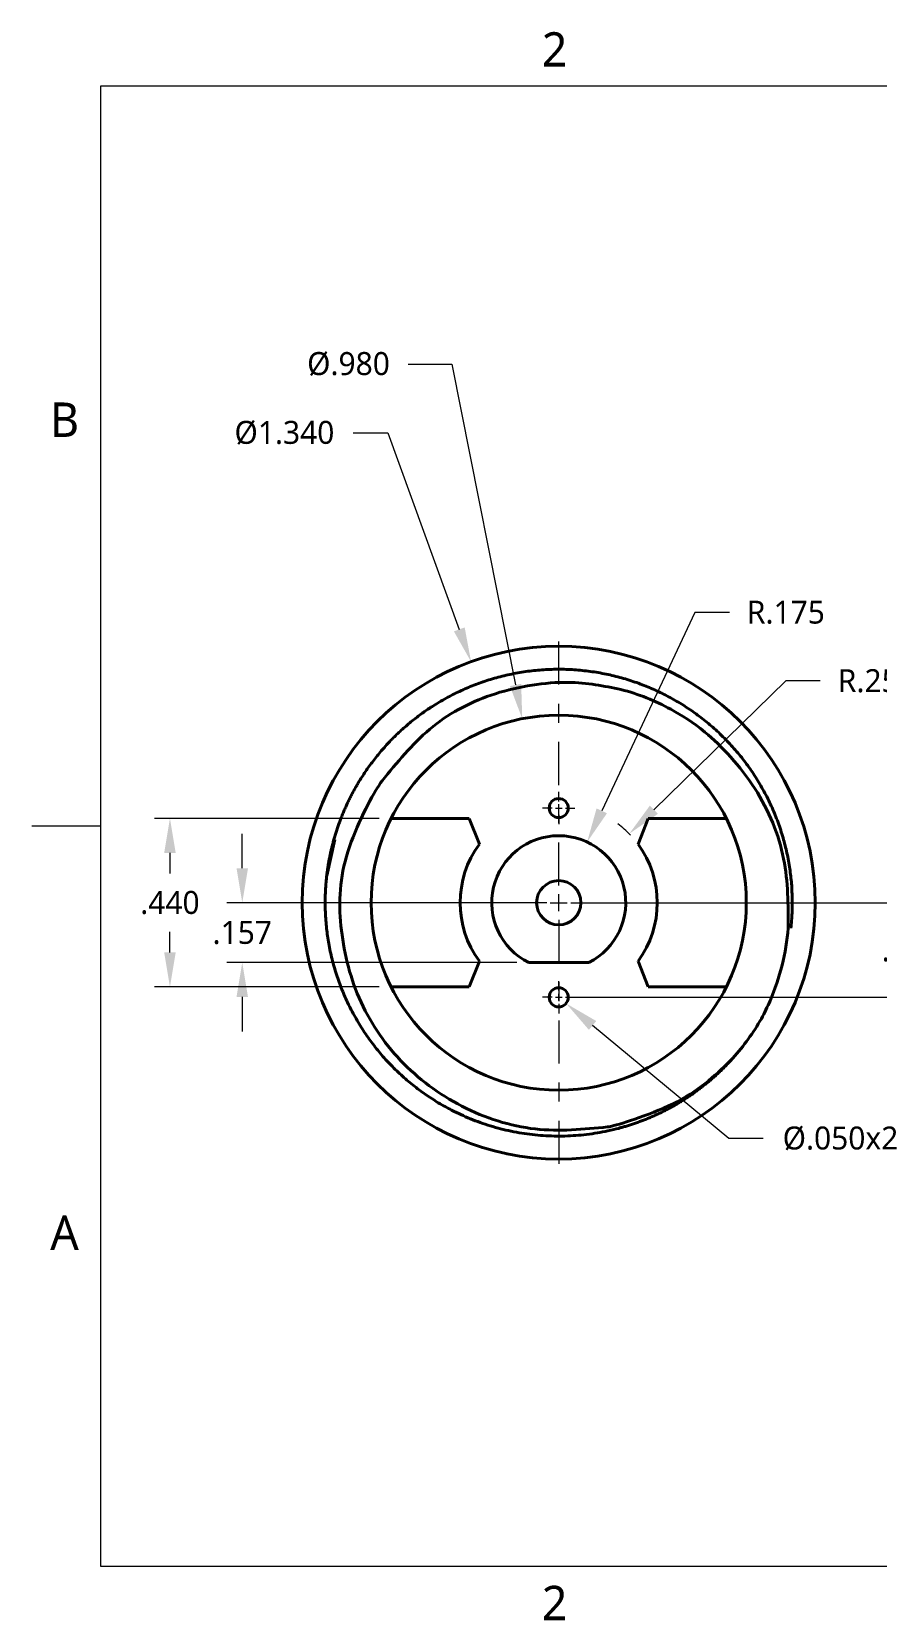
# Model space of a CAD drawing. Extents: x 0 to 11, y 0 to 8.5.
# Drawn here: x 0.04 to 4.45, y 0.1 to 8.4 of the extents above; entities that cross this region are included whole.
import ezdxf

# ---------------------------------------------------------------- set-up
doc = ezdxf.new("R2010")
doc.units = 0
doc.header["$LTSCALE"] = 0.5
doc.header["$MEASUREMENT"] = 0
doc.header["$PDMODE"] = 33
doc.header["$PDSIZE"] = 0.03937
doc.linetypes.add('CENTER', pattern=[0.72, 0.45, -0.09, 0.09, -0.09])
for name, color, linetype, lineweight in [('ANNOTATION_TEXT', 7, 'Continuous', 25), ('BORDER_FRAME', 7, 'Continuous', 15), ('BORDER_ZONES', 7, 'Continuous', 15), ('CENTERMARKS', 7, 'Continuous', 13), ('Visible', 7, 'Continuous', 40)]:
    doc.layers.add(name, color=color, linetype=linetype, lineweight=lineweight)
doc.styles.add('Onshape-Standard', font='NotoSans-Regular.ttf')
doc.styles.add('Onshape-Standard-Dimension', font='')
doc.styles.get('Onshape-Standard-Dimension').set_extended_font_data('Noto Sans')
doc.dimstyles.new('Onshape-Standard$0', dxfattribs={"dimtxt": 0.12, "dimasz": 0.18, "dimexe": 0.08, "dimexo": 0.0625, "dimgap": 0.09, "dimtad": 0, "dimtih": 1, "dimtoh": 1, "dimdec": 3, "dimzin": 7, "dimdsep": 46, "dimtxsty": 'Onshape-Standard-Dimension', "dimcen": 0.09, "dimclrd": 7, "dimclre": 7, "dimclrt": 7, "dimadec": 1, "dimazin": 0, "dimtfac": 1, "dimtdec": 3, "dimtofl": 0, "dimtmove": 0, "dimatfit": 3, "dimfxl": 0, "dimtolj": 1, "dimtzin": 7, "dimlwd": 13, "dimlwe": 13, "dimarcsym": 0})
doc.dimstyles.new('Onshape-Standard$3', dxfattribs={"dimtxt": 0.12, "dimasz": 0.18, "dimexe": 0.08, "dimexo": 0.0625, "dimgap": 0.09, "dimtad": 0, "dimtih": 1, "dimtoh": 1, "dimdec": 3, "dimzin": 7, "dimdsep": 46, "dimtxsty": 'Onshape-Standard-Dimension', "dimcen": 0, "dimclrd": 7, "dimclre": 7, "dimclrt": 7, "dimadec": 1, "dimazin": 0, "dimtfac": 1, "dimtdec": 3, "dimtofl": 0, "dimtmove": 0, "dimatfit": 3, "dimfxl": 0, "dimtolj": 1, "dimtzin": 7, "dimlwd": 13, "dimlwe": 13, "dimarcsym": 0})
doc.dimstyles.new('Onshape-Standard$4', dxfattribs={"dimtxt": 0.12, "dimasz": 0.18, "dimexe": 0.08, "dimexo": 0.0625, "dimgap": 0.09, "dimtad": 0, "dimtih": 1, "dimtoh": 1, "dimdec": 3, "dimzin": 7, "dimdsep": 46, "dimtxsty": 'Onshape-Standard-Dimension', "dimcen": 0, "dimclrd": 7, "dimclre": 7, "dimclrt": 7, "dimadec": 1, "dimazin": 0, "dimtfac": 1, "dimtdec": 3, "dimtofl": 0, "dimtmove": 0, "dimatfit": 3, "dimfxl": 0, "dimtolj": 1, "dimtzin": 7, "dimlwd": 13, "dimlwe": 13, "dimarcsym": 0})

# ---------------------------------------------------------------- blocks, each defined once
blk = doc.blocks.new('*D1')
at = {"layer": 'ANNOTATION_TEXT', "color": 7, "lineweight": 13}
for p, q in [((1.7177, 6.306), (1.8977, 6.306)), ((1.8977, 6.306), (2.2712, 5.279))]:
    blk.add_line(p, q, dxfattribs=at)
at = {"layer": 'ANNOTATION_TEXT', "color": 7}
blk.add_solid([(2.243, 5.2687), (2.2994, 5.2892), (2.3327, 5.1098)], dxfattribs=at)
at = {"layer": 'Defpoints', "color": 0}
for p in [(2.3327, 5.1098), (3.2486, 2.5912)]:
    blk.add_point(p, dxfattribs=at)
at = {"layer": 'ANNOTATION_TEXT', "color": 7, "insert": (1.3577, 6.306), "char_height": 0.12, "attachment_point": 5, "style": 'Onshape-Standard-Dimension'}
blk.add_mtext('\\A1;%%c1.340', dxfattribs=at)
blk = doc.blocks.new('*D2')
at = {"layer": 'ANNOTATION_TEXT', "color": 7, "lineweight": 13}
for p, q in [((2.0047, 6.6657), (2.2326, 6.6657)), ((2.2326, 6.6657), (2.5651, 4.9883))]:
    blk.add_line(p, q, dxfattribs=at)
at = {"layer": 'ANNOTATION_TEXT', "color": 7}
blk.add_solid([(2.5357, 4.9825), (2.5945, 4.9942), (2.6001, 4.8118)], dxfattribs=at)
at = {"layer": 'Defpoints', "color": 0}
for p in [(2.6001, 4.8118), (2.9812, 2.8892)]:
    blk.add_point(p, dxfattribs=at)
at = {"layer": 'ANNOTATION_TEXT', "color": 7, "insert": (1.6925, 6.6657), "char_height": 0.12, "attachment_point": 5, "style": 'Onshape-Standard-Dimension'}
blk.add_mtext('\\A1;%%c.980', dxfattribs=at)
blk = doc.blocks.new('*D3')
at = {"layer": 'ANNOTATION_TEXT', "color": 7, "lineweight": 13}
for p, q in [((1.8525, 4.2906), (0.6797, 4.2906)), ((0.7597, 4.1106), (0.7597, 4.0024)), ((0.7597, 3.5904), (0.7597, 3.6986)), ((1.8525, 3.4104), (0.6797, 3.4104))]:
    blk.add_line(p, q, dxfattribs=at)
at = {"layer": 'ANNOTATION_TEXT', "color": 7}
for points in [[(0.7897, 4.1106), (0.7297, 4.1106), (0.7597, 4.2906)], [(0.7297, 3.5904), (0.7897, 3.5904), (0.7597, 3.4104)]]:
    blk.add_solid(points, dxfattribs=at)
at = {"layer": 'Defpoints', "color": 0}
for p in [(0.7597, 4.2906), (0.7597, 4.2906), (1.915, 4.2906), (1.915, 3.4104)]:
    blk.add_point(p, dxfattribs=at)
at = {"layer": 'ANNOTATION_TEXT', "color": 7, "insert": (0.7597, 3.8505), "char_height": 0.12, "attachment_point": 5, "style": 'Onshape-Standard-Dimension'}
blk.add_mtext('\\A1;.440', dxfattribs=at)
blk = doc.blocks.new('*D4')
at = {"layer": 'ANNOTATION_TEXT', "color": 7, "lineweight": 13}
for p, q in [((3.5014, 5.368), (3.0154, 4.3305)), ((3.682, 5.368), (3.5014, 5.368))]:
    blk.add_line(p, q, dxfattribs=at)
at = {"layer": 'ANNOTATION_TEXT', "color": 7}
blk.add_solid([(2.9883, 4.3432), (3.0426, 4.3177), (2.9391, 4.1674)], dxfattribs=at)
at = {"layer": 'Defpoints', "color": 0}
for p in [(2.9391, 4.1674), (2.7906, 3.8505)]:
    blk.add_point(p, dxfattribs=at)
at = {"layer": 'ANNOTATION_TEXT', "color": 7, "insert": (3.9773, 5.368), "char_height": 0.12, "attachment_point": 5, "style": 'Onshape-Standard-Dimension'}
blk.add_mtext('\\A1;R.175', dxfattribs=at)
blk = doc.blocks.new('*D5')
at = {"layer": 'ANNOTATION_TEXT', "color": 7, "lineweight": 13}
for p, q in [((3.9766, 5.0096), (3.2875, 4.3361)), ((4.1566, 5.0096), (3.9766, 5.0096))]:
    blk.add_line(p, q, dxfattribs=at)
blk.add_arc((2.7906, 3.8505), 0.5148, 43.30917, 53.25647, dxfattribs=at)
at = {"layer": 'ANNOTATION_TEXT', "color": 7}
blk.add_solid([(3.2666, 4.3576), (3.3085, 4.3147), (3.1588, 4.2103)], dxfattribs=at)
at = {"layer": 'Defpoints', "color": 0}
for p in [(3.1588, 4.2103), (2.7906, 3.8505)]:
    blk.add_point(p, dxfattribs=at)
at = {"layer": 'ANNOTATION_TEXT', "color": 7, "insert": (4.4525, 5.0096), "char_height": 0.12, "attachment_point": 5, "style": 'Onshape-Standard-Dimension'}
blk.add_mtext('\\A1;R.257', dxfattribs=at)
blk = doc.blocks.new('*D6')
at = {"layer": 'ANNOTATION_TEXT', "color": 7, "lineweight": 13}
for p, q in [((1.1375, 4.0305), (1.1375, 4.2105)), ((2.7281, 3.8505), (1.0575, 3.8505)), ((2.5715, 3.5375), (1.0575, 3.5375)), ((1.1375, 3.3575), (1.1375, 3.1775))]:
    blk.add_line(p, q, dxfattribs=at)
at = {"layer": 'ANNOTATION_TEXT', "color": 7}
for points in [[(1.1075, 4.0305), (1.1675, 4.0305), (1.1375, 3.8505)], [(1.1675, 3.3575), (1.1075, 3.3575), (1.1375, 3.5375)]]:
    blk.add_solid(points, dxfattribs=at)
at = {"layer": 'Defpoints', "color": 0}
for p in [(2.7906, 3.8505), (1.1375, 3.5375), (1.1375, 3.5375), (2.634, 3.5375)]:
    blk.add_point(p, dxfattribs=at)
at = {"layer": 'ANNOTATION_TEXT', "color": 7, "insert": (1.1375, 3.694), "char_height": 0.12, "attachment_point": 5, "style": 'Onshape-Standard-Dimension'}
blk.add_mtext('\\A1;.157', dxfattribs=at)
blk = doc.blocks.new('*D7')
at = {"layer": 'ANNOTATION_TEXT', "color": 7, "lineweight": 13}
for p, q in [((3.6785, 2.6178), (2.9675, 3.2088)), ((3.8585, 2.6178), (3.6785, 2.6178))]:
    blk.add_line(p, q, dxfattribs=at)
at = {"layer": 'ANNOTATION_TEXT', "color": 7}
blk.add_solid([(2.9867, 3.2319), (2.9483, 3.1858), (2.8291, 3.3239)], dxfattribs=at)
at = {"layer": 'Defpoints', "color": 0}
for p in [(2.7522, 3.3878), (2.8291, 3.3239)]:
    blk.add_point(p, dxfattribs=at)
at = {"layer": 'ANNOTATION_TEXT', "color": 7, "insert": (4.2626, 2.6178), "char_height": 0.12, "attachment_point": 5, "style": 'Onshape-Standard-Dimension'}
blk.add_mtext('\\A1;%%c.050x2', dxfattribs=at)
blk = doc.blocks.new('*D8')
at = {"layer": 'ANNOTATION_TEXT', "color": 7, "lineweight": 13}
for p, q in [((4.6331, 4.0305), (4.6331, 4.2105)), ((2.8531, 3.8505), (4.7131, 3.8505)), ((2.8531, 3.3559), (4.7131, 3.3559)), ((4.6331, 3.1759), (4.6331, 2.9959))]:
    blk.add_line(p, q, dxfattribs=at)
at = {"layer": 'ANNOTATION_TEXT', "color": 7}
for points in [[(4.6031, 4.0305), (4.6631, 4.0305), (4.6331, 3.8505)], [(4.6631, 3.1759), (4.6031, 3.1759), (4.6331, 3.3559)]]:
    blk.add_solid(points, dxfattribs=at)
at = {"layer": 'Defpoints', "color": 0}
for p in [(2.7906, 3.8505), (4.6331, 3.8505), (4.6331, 3.8505), (2.7906, 3.3559)]:
    blk.add_point(p, dxfattribs=at)
at = {"layer": 'ANNOTATION_TEXT', "color": 7, "insert": (4.6331, 3.6032), "char_height": 0.12, "attachment_point": 5, "style": 'Onshape-Standard-Dimension'}
blk.add_mtext('\\A1;.247', dxfattribs=at)

msp = doc.modelspace()

# ---------------------------------------------------------------- linework, layer by layer
at = {"layer": 'BORDER_FRAME'}
for p, q in [((0.399, 0.38), (0.399, 8.12)), ((0.399, 8.12), (10.639, 8.12)), ((10.639, 0.38), (0.399, 0.38))]:
    msp.add_line(p, q, dxfattribs=at)
at = {"layer": 'BORDER_ZONES'}
msp.add_line((0.399, 4.25), (0.038, 4.25), dxfattribs=at)
at = {"layer": 'CENTERMARKS', "linetype": 'CENTER'}
for p, q in [((2.7906, 3.9405), (2.7906, 5.2805)), ((2.7906, 4.3801), (2.7906, 4.4301)), ((2.7556, 4.3451), (2.7056, 4.3451)), ((2.8256, 4.3451), (2.8756, 4.3451)), ((2.7906, 4.3101), (2.7906, 4.2601)), ((2.7006, 3.8505), (1.3606, 3.8505)), ((2.8806, 3.8505), (4.2206, 3.8505)), ((2.7906, 3.7605), (2.7906, 2.4205)), ((2.7906, 3.3909), (2.7906, 3.4409)), ((2.7556, 3.3559), (2.7056, 3.3559)), ((2.8256, 3.3559), (2.8756, 3.3559)), ((2.7906, 3.3209), (2.7906, 3.2709))]:
    msp.add_line(p, q, dxfattribs=at)
at = {"layer": 'CENTERMARKS', "linetype": 'Continuous'}
for p, q in [((2.7731, 4.3451), (2.8081, 4.3451)), ((2.7906, 4.3276), (2.7906, 4.3626)), ((2.7456, 3.8505), (2.8356, 3.8505)), ((2.7906, 3.8055), (2.7906, 3.8955)), ((2.7731, 3.3559), (2.8081, 3.3559)), ((2.7906, 3.3384), (2.7906, 3.3734))]:
    msp.add_line(p, q, dxfattribs=at)
at = {"layer": 'Visible'}
for p, q in [((1.915, 4.2906), (2.3236, 4.2906)), ((2.3236, 4.2906), (2.376, 4.1556)), ((3.2053, 4.1556), (3.2577, 4.2906)), ((3.2577, 4.2906), (3.6663, 4.2906)), ((1.5788, 3.9915), (1.6217, 4.181)), ((2.376, 3.5454), (2.3236, 3.4104)), ((2.634, 3.5375), (2.9473, 3.5375)), ((3.2577, 3.4104), (3.2053, 3.5454)), ((1.915, 3.4104), (2.3236, 3.4104)), ((3.2577, 3.4104), (3.6663, 3.4104))]:
    msp.add_line(p, q, dxfattribs=at)
for centre, radius in [((2.7906, 3.8505), 1.34), ((2.7906, 3.8505), 0.98), ((2.7906, 4.3451), 0.05), ((2.7906, 3.8505), 0.1156), ((2.7906, 3.3559), 0.05)]:
    msp.add_circle(centre, radius, dxfattribs=at)
for centre, radius, start, end in [((2.8251, 3.8513), 1.1508, 61.34672, 75.3749), ((2.7906, 3.8505), 0.5148, 143.65146, 216.34854), ((2.7906, 3.8505), 0.35, 296.58317, 243.41683), ((2.7906, 3.8505), 0.5148, 323.65146, 36.34854), ((2.7741, 3.8202), 1.2197, 336.71096, 355.12003), ((2.7742, 3.8201), 1.2196, 331.8185, 336.7105), ((2.7906, 3.8505), 1.22, 318.26132, 330.19757)]:
    msp.add_arc(centre, radius, start, end, dxfattribs=at)
msp.add_rational_spline([(4.0033, 3.7171), (4.0106, 3.7836), (4.0106, 3.8505), (4.0106, 4.5549), (3.4006, 4.907), (2.7906, 5.2592), (2.1806, 4.907), (1.9351, 4.7653), (1.7773, 4.5298), (1.6681, 4.367), (1.6155, 4.1782), (1.5706, 4.0174), (1.5706, 3.8505), (1.5706, 3.1461), (2.1806, 2.7939), (2.5905, 2.5573), (3.0528, 2.659), (3.2371, 2.6995), (3.4006, 2.7939), (3.5705, 2.892), (3.701, 3.0383)], [0.974166419013, 0.985517714196, 1, 0.866025403784, 1, 0.866025403784, 1, 0.941386114156, 0.934059378425, 0.929059915837, 0.947940444236, 0.964634990337, 1, 0.866025403784, 1, 0.905840379732, 0.944034718191, 0.960185024052, 1, 0.958712482898, 0.942872462808], degree=2, knots=[0.7963968, 0.7963968, 0.7963968, 0.8, 0.8, 0.8333333, 0.8333333, 0.8666667, 0.8666667, 0.88125, 0.88125, 0.8912011, 0.8912011, 0.9, 0.9, 0.9333333, 0.9333333, 0.9567606, 0.9567606, 0.9666667, 0.9666667, 0.9769391, 0.9769391, 0.9769391], dxfattribs=at)
for points, knots in [([(1.8816, 4.5047), (1.9609, 4.6002), (2.1195, 4.7913), (2.4509, 4.9614), (2.8366, 5.0217), (3.0276, 4.9827), (3.1157, 4.9648)], [0, 0, 0, 0, 0.256981, 0.513906, 0.776009, 1, 1, 1, 1]), ([(3.3769, 4.8612), (3.4339, 4.828), (3.568, 4.7498), (3.8394, 4.456), (3.9889, 4.0858), (3.9893, 3.8377), (3.9895, 3.7164)], [0, 0, 0, 0, 0.199063, 0.468757, 0.740286, 1, 1, 1, 1]), ([(3.0462, 2.6782), (2.9204, 2.666), (2.6651, 2.6413), (2.274, 2.7673), (1.9484, 3.0103), (1.7268, 3.3421), (1.6351, 3.733), (1.6512, 4.1017), (1.8418, 4.4571), (1.8731, 4.4945), (1.8816, 4.5047)], [0, 0, 0, 0, 0.133758, 0.271255, 0.408792, 0.544782, 0.680273, 0.815797, 0.949917, 1, 1, 1, 1]), ([(3.701, 3.0383), (3.6192, 2.958), (3.4555, 2.7974), (3.0759, 2.6822), (3.0511, 2.6788), (3.0462, 2.6782)], [0, 0, 0, 0, 0.444917, 0.889972, 1, 1, 1, 1])]:
    msp.add_open_spline(points, degree=3, knots=knots, dxfattribs=at)

# ---------------------------------------------------------------- texts
at = {"layer": 'BORDER_ZONES', "char_height": 0.18, "attachment_point": 5, "style": 'Onshape-Standard'}
for s, insert in [('2', (2.769, 8.31)), ('B', (0.209, 6.375)), ('A', (0.209, 2.125)), ('2', (2.769, 0.19))]:
    msp.add_mtext(s, dxfattribs=dict(at, insert=insert))

# ---------------------------------------------------------------- dimensions: what is measured, and where the dimension line sits
at = {"layer": 'ANNOTATION_TEXT'}
for p1, p2, override, picture, middle in [((2.9812, 2.8892, 1.1601), (2.6001, 4.8118, 1.1601), {"dimlfac": 0.5, "dimpost": '%%c<>', "dimtofl": 0, "dimtmove": 0, "dimatfit": 3}, '*D2', (1.6925, 6.6657)), ((3.2486, 2.5912, -0.1159), (2.3327, 5.1098, -0.1159), {"dimlfac": 0.5, "dimpost": '%%c<>', "dimtofl": 0, "dimtmove": 0, "dimatfit": 3}, '*D1', (1.3577, 6.306)), ((2.7522, 3.3878, -1.1929), (2.8291, 3.3239, -1.1929), {"dimlfac": 0.5, "dimpost": '%%c<>x2', "dimtofl": 0, "dimtmove": 0, "dimatfit": 3}, '*D7', (4.2626, 2.6178))]:
    dim = msp.add_diameter_dim_2p(p1=p1, p2=p2, dimstyle='Onshape-Standard$3', override=override, dxfattribs=at)
    dim.commit()
    dim.dimension.update_dxf_attribs({"geometry": picture, "text_midpoint": middle, "dimtype": 163})
for mpoint, picture, middle in [((2.9391, 4.1674, -1.2429), '*D4', (3.9773, 5.368)), ((3.1588, 4.2103, -1.2429), '*D5', (4.4525, 5.0096))]:
    dim = msp.add_radius_dim(center=(2.7906, 3.8505, -1.2429), mpoint=mpoint, dimstyle='Onshape-Standard$4', override={"dimlfac": 0.5, "dimpost": 'R<>', "dimse1": 0, "dimtofl": 0, "dimtmove": 0, "dimatfit": 0}, dxfattribs=at)
    dim.commit()
    dim.dimension.update_dxf_attribs({"geometry": picture, "text_midpoint": middle, "dimtype": 164})
for base, p1, p2, picture, middle in [((0.7597, 4.2906), (1.915, 3.4104, -1.2429), (1.915, 4.2906, -1.2429), '*D3', (0.7597, 3.8505)), ((1.1375114194, 3.5374897488), (2.7906456712, 3.8504897488, -1.4119159643), (2.6340219182, 3.5374897488, -1.2429159643), '*D6', (1.1375114194, 3.6939897488)), ((4.6331, 3.8505), (2.7906, 3.3559, -1.1929), (2.7906, 3.8505, -1.4119), '*D8', (4.6331, 3.6032))]:
    dim = msp.add_linear_dim(base=base, p1=p1, p2=p2, angle=90, dimstyle='Onshape-Standard$0', override={"dimlfac": 0.5, "dimpost": ''}, dxfattribs=at)
    dim.commit()
    dim.dimension.update_dxf_attribs({"geometry": picture, "text_midpoint": middle, "dimtype": 160})

doc.saveas('drawing.dxf')
